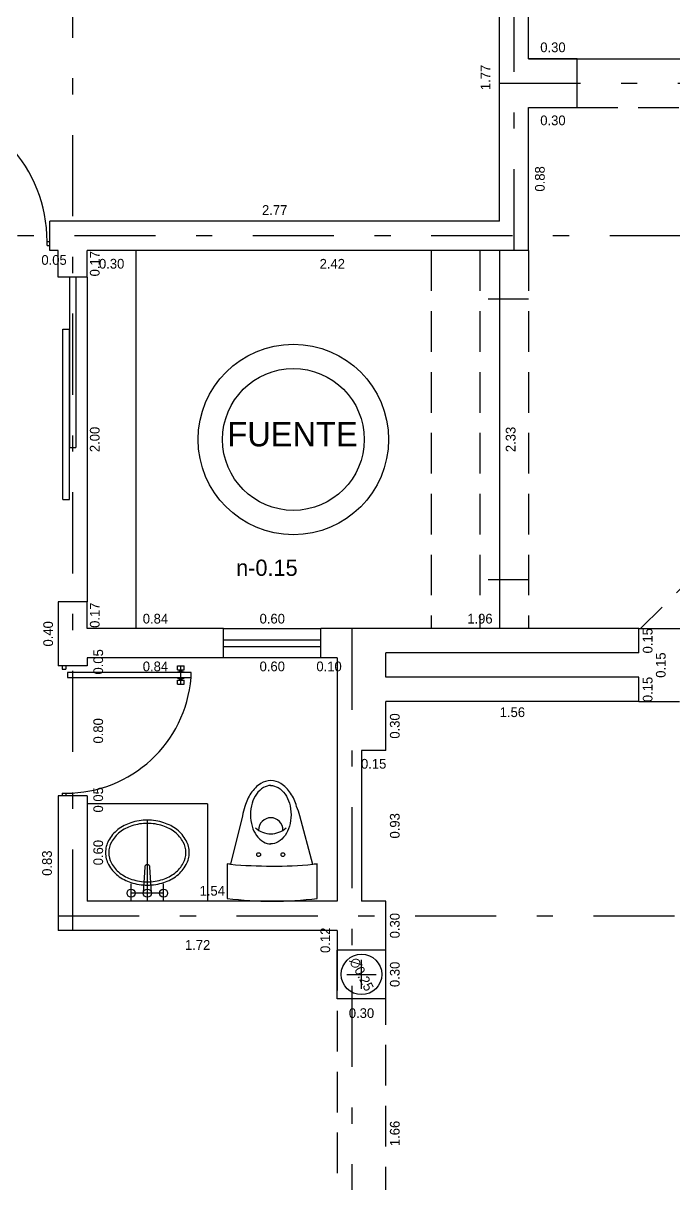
# Model space of a CAD drawing. Extents: x 12 to 127, y -37 to 29.
# Drawn here: x 44.63 to 48.64, y 6.72 to 13.87 of the extents above; entities that cross this region are included whole.
import ezdxf
from ezdxf.enums import TextEntityAlignment as Align

# ---------------------------------------------------------------- set-up
doc = ezdxf.new("R2010")
doc.units = 0
doc.header["$PDMODE"] = 34
doc.linetypes.add('DASHDOT', pattern=[1, 0.5, -0.25, 0, -0.25])
doc.linetypes.add('HIDDEN', pattern=[0.375, 0.25, -0.125])
doc.layers.get('0').update_dxf_attribs({"linetype": 'CONTINUOUS'})
doc.layers.get('DEFPOINTS').update_dxf_attribs({"linetype": 'CONTINUOUS'})
for name, color, linetype in [('CINT', 7, 'CONTINUOUS'), ('DESNIVEL', 4, 'CONTINUOUS'), ('EJES', 10, 'DASHDOT'), ('M1', 2, 'CONTINUOUS'), ('MBAJOS', 4, 'CONTINUOUS'), ('MUROS', 6, 'CONTINUOUS'), ('NIVELES', 7, 'CONTINUOUS'), ('PROY', 3, 'HIDDEN'), ('PTAS', 33, 'CONTINUOUS'), ('TEXTOS', 7, 'CONTINUOUS'), ('VEN', 4, 'CONTINUOUS')]:
    doc.layers.add(name, color=color, linetype=linetype)
doc.styles.add('STYLE1', font='ZURCHBXC.TTF')
doc.dimstyles.new('CINT', dxfattribs={"dimtxt": 0.08, "dimasz": 0.02, "dimexe": 0.05, "dimexo": 0.2, "dimgap": 0.02, "dimtad": 0, "dimtih": 1, "dimtoh": 1, "dimzin": 0, "dimtxsty": 'STANDARD', "dimblk": 'COT', "dimcen": 0.09, "dimazin": 3, "dimtfac": 1, "dimtix": 1, "dimtofl": 0, "dimtmove": 0, "dimatfit": 3, "dimtolj": 1, "dimtzin": 0})

# ---------------------------------------------------------------- blocks, each defined once
blk = doc.blocks.new('INOALA')
blk.add_lwpolyline([(0.2775, -0.2303), (0.2775, -0.0183, 0.066075), (-0.2775, -0.0183), (-0.2775, -0.2303, -0.002369), (-0.2506, -0.2278), (-0.1696, -0.5257, 0.038063), (-0.1499, -0.585, 0.079458), (-0.113, -0.6663, 0.107139), (-0.0523, -0.7254, 0.144759), (0.0083, -0.7433, 0.140676), (0.0708, -0.7254, 0.107139), (0.1314, -0.6663, 0.079458), (0.1684, -0.585, 0.038834), (0.1836, -0.5257), (0.2574, -0.2284, -0.001772)], format="xyb", close=True)
for points in [[(0.0102, -0.7133, -0.134638), (-0.0354, -0.7008, -0.10686), (-0.0787, -0.6606, -0.082196), (-0.1054, -0.6047, -0.070515), (-0.1155, -0.5333, -0.070515), (-0.1054, -0.462, -0.082196), (-0.0787, -0.4061, -0.10686), (-0.0354, -0.3658, -0.134638), (0.0102, -0.3533, -0.134638)], [(0.0083, -0.7133, 0.134638), (0.0538, -0.7008, 0.10686), (0.0972, -0.6606, 0.082196), (0.1239, -0.6047, 0.070515), (0.134, -0.5333, 0.070515), (0.1239, -0.462, 0.082196), (0.0972, -0.4061, 0.10686), (0.0538, -0.3658, 0.134638), (0.0083, -0.3533, 0.134638)]]:
    blk.add_lwpolyline(points, format="xyb")
for centre in [(-0.0656, -0.2875), (0.0841, -0.2875)]:
    blk.add_circle(centre, 0.0115)
for centre, radius, start, end in [((0, -3.0705), 2.8537, 84.82562, 95.03736), ((0.0083, -0.5503), 0.1345, 89.18445, 133.90186), ((0.0102, -0.5503), 0.1345, 46.09814, 90.81555), ((0.0092, -0.4398), 0.0748, 178.47615, 270.73176), ((0.0092, -0.4398), 0.0748, 269.26824, 1.52385)]:
    blk.add_arc(centre, radius, start, end)
blk = doc.blocks.new('LAVABO')
at = {"color": 1}
for p, q in [((0, 0), (0, 0.5)), ((-0.1, 0), (-0.1, 0.1074)), ((0.1, 0), (0.1, 0.1074)), ((0.1, 0.05), (-0.1, 0.05))]:
    blk.add_line(p, q, dxfattribs=at)
for p, q in [((-0.016, 0.2109), (-0.025, 0.0514)), ((0.025, 0.0514), (0.016, 0.2109))]:
    blk.add_line(p, q)
for points in [[(-0.2579, 0.3, 0.123283), (-0.2395, 0.2262, 0.105543), (-0.1824, 0.1586, 0.087415), (-0.1014, 0.1159, 0.077845), (0, 0.1, 0.077845), (0.1014, 0.1159, 0.087415), (0.1824, 0.1586, 0.105543), (0.2395, 0.2262, 0.123283), (0.258, 0.3, 0.123283), (0.2395, 0.3738, 0.105543), (0.1824, 0.4414, 0.087415), (0.1014, 0.4841, 0.077845), (0, 0.5, 0.077845), (-0.1014, 0.4841, 0.087415), (-0.1824, 0.4414, 0.105543), (-0.2395, 0.3738, 0.123283)], [(-0.2379, 0.3, 0.123283), (-0.2218, 0.2356, 0.105543), (-0.1701, 0.1744, 0.087415), (-0.0953, 0.1349, 0.077845), (0, 0.12, 0.077845), (0.0953, 0.1349, 0.087415), (0.1701, 0.1744, 0.105543), (0.2218, 0.2356, 0.123283), (0.238, 0.3, 0.123283), (0.2218, 0.3644, 0.105543), (0.1701, 0.4256, 0.087415), (0.0953, 0.4651, 0.077845), (0, 0.48, 0.077845), (-0.0953, 0.4651, 0.087415), (-0.1701, 0.4256, 0.105543), (-0.2218, 0.3644, 0.123283)]]:
    blk.add_lwpolyline(points, format="xyb", close=True)
for centre in [(-0.1, 0.05), (0, 0.05), (0.1, 0.05)]:
    blk.add_circle(centre, 0.025)
blk.add_arc((0, 0.21), 0.016, 3.21694, 176.78306)
blk = doc.blocks.new('PD')
for p, q in [((0, 0.92), (0, 0.97)), ((0.03, 0.97), (0, 0.97)), ((0.03, 0.92), (0.03, 0.97)), ((0.045, 0.955), (0.03, 0.955)), ((0.045, 0.92), (0.045, 0.97)), ((0.05, 0.97), (0.045, 0.97)), ((0.05, 1.025), (0.05, 0.0717)), ((0.09, 1.025), (0.05, 1.025)), ((0.09, 0.0717), (0.09, 1.025)), ((0.095, 0.97), (0.09, 0.97)), ((0.095, 0.92), (0.095, 0.97)), ((0.11, 0.955), (0.095, 0.955)), ((0.11, 0.92), (0.11, 0.97)), ((0.14, 0.97), (0.11, 0.97)), ((0.14, 0.92), (0.14, 0.97)), ((0.14, 0.945), (0, 0.945)), ((0.03, 0.92), (0, 0.92)), ((0.045, 0.935), (0.03, 0.935)), ((0.05, 0.92), (0.045, 0.92)), ((0.095, 0.92), (0.09, 0.92)), ((0.11, 0.935), (0.095, 0.935)), ((0.14, 0.92), (0.11, 0.92)), ((0, 0.0595), (0.0248, 0.0595)), ((0, 0.0322), (0.0248, 0.0322)), ((0.0248, 0.0322), (0.0248, 0.0595)), ((0.05, 0.0717), (0.09, 0.0717)), ((0.98, 0.0595), (1, 0.0595)), ((0.98, 0.0322), (0.98, 0.0595)), ((0.98, 0.0322), (1, 0.0322))]:
    blk.add_line(p, q)
blk.add_arc((0.0139, 0.061), 0.9661, 359.90671, 85.48134)
blk = doc.blocks.new('*D217')
at = {"layer": 'DEFPOINTS', "color": 0, "linetype": 'BYBLOCK'}
for p in [(46.8665, 7.8604), (46.9221, 7.8604), (46.8665, 6.2004)]:
    blk.add_point(p, dxfattribs=at)
at = {"color": 0, "linetype": 'BYBLOCK', "insert": (46.9221, 7.0304), "char_height": 0.06, "attachment_point": 5, "rotation": 90}
blk.add_mtext('\\A1;1.66', dxfattribs=at)
blk = doc.blocks.new('_NONE')
at = {"color": 0, "linetype": 'BYBLOCK'}
blk.add_circle((0, 0), 0.25, dxfattribs=at)
blk = doc.blocks.new('COT')
blk.add_circle((0, 0), 1)
blk = doc.blocks.new('*D218')
at = {"layer": 'DEFPOINTS', "color": 0, "linetype": 'BYBLOCK'}
for p in [(46.8665, 8.1604), (46.9221, 8.1604), (46.8665, 7.8604)]:
    blk.add_point(p, dxfattribs=at)
at = {"color": 0, "linetype": 'BYBLOCK', "insert": (46.9221, 8.0104), "char_height": 0.06, "attachment_point": 5, "rotation": 90}
blk.add_mtext('\\A1;0.30', dxfattribs=at)
blk = doc.blocks.new('*D219')
at = {"layer": 'DEFPOINTS', "color": 0, "linetype": 'BYBLOCK'}
for p in [(46.8665, 8.4604), (46.9221, 8.4604), (46.8665, 8.1604)]:
    blk.add_point(p, dxfattribs=at)
at = {"color": 0, "linetype": 'BYBLOCK', "insert": (46.9221, 8.3104), "char_height": 0.06, "attachment_point": 5, "rotation": 90}
blk.add_mtext('\\A1;0.30', dxfattribs=at)
blk = doc.blocks.new('*D220')
at = {"layer": 'DEFPOINTS', "color": 0, "linetype": 'BYBLOCK'}
for p in [(46.8665, 9.3904), (46.9221, 9.3904), (46.8665, 8.4604)]:
    blk.add_point(p, dxfattribs=at)
at = {"color": 0, "linetype": 'BYBLOCK', "insert": (46.9221, 8.9254), "char_height": 0.06, "attachment_point": 5, "rotation": 90}
blk.add_mtext('\\A1;0.93', dxfattribs=at)
blk = doc.blocks.new('*D221')
at = {"layer": 'DEFPOINTS', "color": 0, "linetype": 'BYBLOCK'}
for p in [(46.8665, 9.6904), (46.9221, 9.6904), (46.8665, 9.3904)]:
    blk.add_point(p, dxfattribs=at)
at = {"color": 0, "linetype": 'BYBLOCK', "insert": (46.9221, 9.5404), "char_height": 0.06, "attachment_point": 5, "rotation": 90}
blk.add_mtext('\\A1;0.30', dxfattribs=at)
blk = doc.blocks.new('*D222')
at = {"layer": 'DEFPOINTS', "color": 0, "linetype": 'BYBLOCK'}
for p in [(46.7165, 9.3904), (46.8665, 9.3904), (46.8665, 9.3071)]:
    blk.add_point(p, dxfattribs=at)
at = {"color": 0, "linetype": 'BYBLOCK', "insert": (46.7915, 9.3071), "char_height": 0.06, "attachment_point": 5}
blk.add_mtext('\\A1;0.15', dxfattribs=at)
blk = doc.blocks.new('*D223')
at = {"layer": 'DEFPOINTS', "color": 0, "linetype": 'BYBLOCK'}
for p in [(46.5665, 7.8604), (46.8665, 7.8604), (46.8665, 7.7712)]:
    blk.add_point(p, dxfattribs=at)
at = {"color": 0, "linetype": 'BYBLOCK', "insert": (46.7165, 7.7712), "char_height": 0.06, "attachment_point": 5}
blk.add_mtext('\\A1;0.30', dxfattribs=at)
blk = doc.blocks.new('*D224')
at = {"layer": 'DEFPOINTS', "color": 0, "linetype": 'BYBLOCK'}
for p in [(44.8465, 8.2804), (46.5665, 8.2804), (44.8465, 8.1915)]:
    blk.add_point(p, dxfattribs=at)
at = {"color": 0, "linetype": 'BYBLOCK', "insert": (45.7065, 8.1915), "char_height": 0.06, "attachment_point": 5}
blk.add_mtext('\\A1;1.72', dxfattribs=at)
blk = doc.blocks.new('*D225')
at = {"layer": 'DEFPOINTS', "color": 0, "linetype": 'BYBLOCK'}
for p in [(44.7786, 9.1104), (44.8465, 9.1104), (44.8465, 8.2804)]:
    blk.add_point(p, dxfattribs=at)
at = {"color": 0, "linetype": 'BYBLOCK', "insert": (44.7786, 8.6954), "char_height": 0.06, "attachment_point": 5, "rotation": 90}
blk.add_mtext('\\A1;0.83', dxfattribs=at)
blk = doc.blocks.new('*D226')
at = {"layer": 'DEFPOINTS', "color": 0, "linetype": 'BYBLOCK'}
for p in [(45.0265, 9.0604), (45.0941, 9.0604), (45.0265, 8.4604)]:
    blk.add_point(p, dxfattribs=at)
at = {"color": 0, "linetype": 'BYBLOCK', "insert": (45.0941, 8.7604), "char_height": 0.06, "attachment_point": 5, "rotation": 90}
blk.add_mtext('\\A1;0.60', dxfattribs=at)
blk = doc.blocks.new('*D227')
at = {"layer": 'DEFPOINTS', "color": 0, "linetype": 'BYBLOCK'}
for p in [(46.4937, 8.2804), (46.5665, 8.2804), (46.5665, 8.1604)]:
    blk.add_point(p, dxfattribs=at)
at = {"color": 0, "linetype": 'BYBLOCK', "insert": (46.4937, 8.2204), "char_height": 0.06, "attachment_point": 5, "rotation": 90}
blk.add_mtext('\\A1;0.12', dxfattribs=at)
blk = doc.blocks.new('*D228')
at = {"layer": 'DEFPOINTS', "color": 0, "linetype": 'BYBLOCK'}
for p in [(46.8665, 9.6904), (48.4265, 9.6904), (48.4265, 9.6249)]:
    blk.add_point(p, dxfattribs=at)
at = {"color": 0, "linetype": 'BYBLOCK', "insert": (47.6465, 9.6249), "char_height": 0.06, "attachment_point": 5}
blk.add_mtext('\\A1;1.56', dxfattribs=at)
blk = doc.blocks.new('*D229')
at = {"layer": 'DEFPOINTS', "color": 0, "linetype": 'BYBLOCK'}
for p in [(48.4265, 9.6904), (51.2265, 9.6904), (51.2265, 9.6249)]:
    blk.add_point(p, dxfattribs=at)
at = {"color": 0, "linetype": 'BYBLOCK', "insert": (49.8265, 9.6249), "char_height": 0.06, "attachment_point": 5}
blk.add_mtext('\\A1;2.80', dxfattribs=at)
blk = doc.blocks.new('*D230')
at = {"layer": 'DEFPOINTS', "color": 0, "linetype": 'BYBLOCK'}
for p in [(48.3265, 9.8404), (48.3806, 9.8404), (48.3265, 9.6904)]:
    blk.add_point(p, dxfattribs=at)
at = {"color": 0, "linetype": 'BYBLOCK', "insert": (48.3806, 9.7654), "char_height": 0.06, "attachment_point": 5, "rotation": 90}
blk.add_mtext('\\A1;0.15', dxfattribs=at)
blk = doc.blocks.new('*D231')
at = {"layer": 'DEFPOINTS', "color": 0, "linetype": 'BYBLOCK'}
for p in [(48.3806, 9.9904), (48.3806, 9.9904), (48.3265, 9.8404)]:
    blk.add_point(p, dxfattribs=at)
at = {"color": 0, "linetype": 'BYBLOCK', "insert": (48.3806, 9.9154), "char_height": 0.06, "attachment_point": 5, "rotation": 90}
blk.add_mtext('\\A1;0.15', dxfattribs=at)
blk = doc.blocks.new('*D232')
at = {"layer": 'DEFPOINTS', "color": 0, "linetype": 'BYBLOCK'}
for p in [(48.3545, 10.1404), (48.3806, 10.1404), (48.3806, 9.9904)]:
    blk.add_point(p, dxfattribs=at)
at = {"color": 0, "linetype": 'BYBLOCK', "insert": (48.3806, 10.0654), "char_height": 0.06, "attachment_point": 5, "rotation": 90}
blk.add_mtext('\\A1;0.15', dxfattribs=at)
blk = doc.blocks.new('*D255')
at = {"layer": 'DEFPOINTS', "color": 0, "linetype": 'BYBLOCK'}
for p in [(48.0465, 13.7205), (48.0465, 13.6504), (51.3465, 13.6504)]:
    blk.add_point(p, dxfattribs=at)
at = {"color": 0, "linetype": 'BYBLOCK', "insert": (49.6965, 13.7205), "char_height": 0.06, "attachment_point": 5}
blk.add_mtext('\\A1;3.30', dxfattribs=at)
blk = doc.blocks.new('*D256')
at = {"layer": 'DEFPOINTS', "color": 0, "linetype": 'BYBLOCK'}
for p in [(47.7465, 13.7205), (47.7465, 13.6504), (48.0465, 13.6504)]:
    blk.add_point(p, dxfattribs=at)
at = {"color": 0, "linetype": 'BYBLOCK', "insert": (47.8965, 13.7205), "char_height": 0.06, "attachment_point": 5}
blk.add_mtext('\\A1;0.30', dxfattribs=at)
blk = doc.blocks.new('*D261')
at = {"layer": 'DEFPOINTS', "color": 0, "linetype": 'BYBLOCK'}
for p in [(47.7465, 12.4704), (47.8163, 12.4704), (47.7465, 10.1404)]:
    blk.add_point(p, dxfattribs=at)
at = {"color": 0, "linetype": 'BYBLOCK', "insert": (47.8163, 11.3054), "char_height": 0.06, "attachment_point": 5, "rotation": 90}
blk.add_mtext('\\A1;2.33', dxfattribs=at)
blk = doc.blocks.new('*D262')
at = {"layer": 'DEFPOINTS', "color": 0, "linetype": 'BYBLOCK'}
for p in [(47.7465, 13.3504), (47.8163, 13.3504), (47.7465, 12.4704)]:
    blk.add_point(p, dxfattribs=at)
at = {"color": 0, "linetype": 'BYBLOCK', "insert": (47.8163, 12.9104), "char_height": 0.06, "attachment_point": 5, "rotation": 90}
blk.add_mtext('\\A1;0.88', dxfattribs=at)
blk = doc.blocks.new('*D263')
at = {"layer": 'DEFPOINTS', "color": 0, "linetype": 'BYBLOCK'}
for p in [(47.7465, 13.3504), (48.0465, 13.3504), (48.0465, 13.2705)]:
    blk.add_point(p, dxfattribs=at)
at = {"color": 0, "linetype": 'BYBLOCK', "insert": (47.8965, 13.2705), "char_height": 0.06, "attachment_point": 5}
blk.add_mtext('\\A1;0.30', dxfattribs=at)
blk = doc.blocks.new('*D264')
at = {"layer": 'DEFPOINTS', "color": 0, "linetype": 'BYBLOCK'}
for p in [(45.0265, 12.4704), (45.3265, 12.4704), (45.3265, 12.3874)]:
    blk.add_point(p, dxfattribs=at)
at = {"color": 0, "linetype": 'BYBLOCK', "insert": (45.1765, 12.3874), "char_height": 0.06, "attachment_point": 5}
blk.add_mtext('\\A1;0.30', dxfattribs=at)
blk = doc.blocks.new('*D265')
at = {"layer": 'DEFPOINTS', "color": 0, "linetype": 'BYBLOCK'}
for p in [(45.3265, 12.4704), (47.7465, 12.4704), (47.7465, 12.3874)]:
    blk.add_point(p, dxfattribs=at)
at = {"color": 0, "linetype": 'BYBLOCK', "insert": (46.5365, 12.3874), "char_height": 0.06, "attachment_point": 5}
blk.add_mtext('\\A1;2.42', dxfattribs=at)
blk = doc.blocks.new('*D266')
at = {"layer": 'DEFPOINTS', "color": 0, "linetype": 'BYBLOCK'}
for p in [(45.0265, 12.4704), (45.0265, 12.3054), (45.0727, 12.3054)]:
    blk.add_point(p, dxfattribs=at)
at = {"color": 0, "linetype": 'BYBLOCK', "insert": (45.0727, 12.3879), "char_height": 0.06, "attachment_point": 5, "rotation": 90}
blk.add_mtext('\\A1;0.17', dxfattribs=at)
blk = doc.blocks.new('*D267')
at = {"layer": 'DEFPOINTS', "color": 0, "linetype": 'BYBLOCK'}
for p in [(45.0265, 12.3054), (45.0265, 10.3054), (45.0727, 10.3054)]:
    blk.add_point(p, dxfattribs=at)
at = {"color": 0, "linetype": 'BYBLOCK', "insert": (45.0727, 11.3054), "char_height": 0.06, "attachment_point": 5, "rotation": 90}
blk.add_mtext('\\A1;2.00', dxfattribs=at)
blk = doc.blocks.new('*D268')
at = {"layer": 'DEFPOINTS', "color": 0, "linetype": 'BYBLOCK'}
for p in [(45.0265, 10.3054), (45.0265, 10.1404), (45.0727, 10.1404)]:
    blk.add_point(p, dxfattribs=at)
at = {"color": 0, "linetype": 'BYBLOCK', "insert": (45.0727, 10.2229), "char_height": 0.06, "attachment_point": 5, "rotation": 90}
blk.add_mtext('\\A1;0.17', dxfattribs=at)
blk = doc.blocks.new('*D269')
at = {"layer": 'DEFPOINTS', "color": 0, "linetype": 'BYBLOCK'}
for p in [(45.8665, 10.2011), (45.0265, 10.1404), (45.8665, 10.1404)]:
    blk.add_point(p, dxfattribs=at)
at = {"color": 0, "linetype": 'BYBLOCK', "insert": (45.4465, 10.2011), "char_height": 0.06, "attachment_point": 5}
blk.add_mtext('\\A1;0.84', dxfattribs=at)
blk = doc.blocks.new('*D270')
at = {"layer": 'DEFPOINTS', "color": 0, "linetype": 'BYBLOCK'}
for p in [(46.4665, 10.2011), (45.8665, 10.1404), (46.4665, 10.1404)]:
    blk.add_point(p, dxfattribs=at)
at = {"color": 0, "linetype": 'BYBLOCK', "insert": (46.1665, 10.2011), "char_height": 0.06, "attachment_point": 5}
blk.add_mtext('\\A1;0.60', dxfattribs=at)
blk = doc.blocks.new('*D271')
at = {"layer": 'DEFPOINTS', "color": 0, "linetype": 'BYBLOCK'}
for p in [(48.4265, 10.2011), (46.4665, 10.1404), (48.4265, 10.1404)]:
    blk.add_point(p, dxfattribs=at)
at = {"color": 0, "linetype": 'BYBLOCK', "insert": (47.4465, 10.2011), "char_height": 0.06, "attachment_point": 5}
blk.add_mtext('\\A1;1.96', dxfattribs=at)
blk = doc.blocks.new('*D272')
at = {"layer": 'DEFPOINTS', "color": 0, "linetype": 'BYBLOCK'}
for p in [(46.4665, 9.9604), (46.5665, 9.9604), (46.4665, 9.907)]:
    blk.add_point(p, dxfattribs=at)
at = {"color": 0, "linetype": 'BYBLOCK', "insert": (46.5165, 9.907), "char_height": 0.06, "attachment_point": 5}
blk.add_mtext('\\A1;0.10', dxfattribs=at)
blk = doc.blocks.new('*D273')
at = {"layer": 'DEFPOINTS', "color": 0, "linetype": 'BYBLOCK'}
for p in [(45.8665, 9.9604), (46.4665, 9.9604), (45.8665, 9.907)]:
    blk.add_point(p, dxfattribs=at)
at = {"color": 0, "linetype": 'BYBLOCK', "insert": (46.1665, 9.907), "char_height": 0.06, "attachment_point": 5}
blk.add_mtext('\\A1;0.60', dxfattribs=at)
blk = doc.blocks.new('*D274')
at = {"layer": 'DEFPOINTS', "color": 0, "linetype": 'BYBLOCK'}
for p in [(45.0265, 9.9604), (45.8665, 9.9604), (45.0265, 9.907)]:
    blk.add_point(p, dxfattribs=at)
at = {"color": 0, "linetype": 'BYBLOCK', "insert": (45.4465, 9.907), "char_height": 0.06, "attachment_point": 5}
blk.add_mtext('\\A1;0.84', dxfattribs=at)
blk = doc.blocks.new('*D275')
at = {"layer": 'DEFPOINTS', "color": 0, "linetype": 'BYBLOCK'}
for p in [(45.0265, 9.9104), (45.0941, 9.9104), (45.0265, 9.1104)]:
    blk.add_point(p, dxfattribs=at)
at = {"color": 0, "linetype": 'BYBLOCK', "insert": (45.0941, 9.5104), "char_height": 0.06, "attachment_point": 5, "rotation": 90}
blk.add_mtext('\\A1;0.80', dxfattribs=at)
blk = doc.blocks.new('*D276')
at = {"layer": 'DEFPOINTS', "color": 0, "linetype": 'BYBLOCK'}
for p in [(45.0265, 9.9604), (45.0941, 9.9604), (45.0265, 9.9104)]:
    blk.add_point(p, dxfattribs=at)
at = {"color": 0, "linetype": 'BYBLOCK', "insert": (45.0941, 9.9354), "char_height": 0.06, "attachment_point": 5, "rotation": 90}
blk.add_mtext('\\A1;0.05', dxfattribs=at)
blk = doc.blocks.new('*D277')
at = {"layer": 'DEFPOINTS', "color": 0, "linetype": 'BYBLOCK'}
for p in [(44.7854, 10.3054), (44.8465, 10.3054), (44.8465, 9.9104)]:
    blk.add_point(p, dxfattribs=at)
at = {"color": 0, "linetype": 'BYBLOCK', "insert": (44.7854, 10.1079), "char_height": 0.06, "attachment_point": 5, "rotation": 90}
blk.add_mtext('\\A1;0.40', dxfattribs=at)
blk = doc.blocks.new('*D278')
at = {"layer": 'DEFPOINTS', "color": 0, "linetype": 'BYBLOCK'}
for p in [(44.7965, 12.4704), (44.8465, 12.4704), (44.7965, 12.4107)]:
    blk.add_point(p, dxfattribs=at)
at = {"color": 0, "linetype": 'BYBLOCK', "insert": (44.8215, 12.4107), "char_height": 0.06, "attachment_point": 5}
blk.add_mtext('\\A1;0.05', dxfattribs=at)
blk = doc.blocks.new('*D279')
at = {"layer": 'DEFPOINTS', "color": 0, "linetype": 'BYBLOCK'}
for p in [(43.8965, 12.4704), (44.7965, 12.4704), (43.8965, 12.4107)]:
    blk.add_point(p, dxfattribs=at)
at = {"color": 0, "linetype": 'BYBLOCK', "insert": (44.3465, 12.4107), "char_height": 0.06, "attachment_point": 5}
blk.add_mtext('\\A1;0.90', dxfattribs=at)
blk = doc.blocks.new('*D352')
at = {"layer": 'DEFPOINTS', "color": 0, "linetype": 'BYBLOCK'}
for p in [(47.5665, 12.7187), (44.7965, 12.6504), (47.5665, 12.6504)]:
    blk.add_point(p, dxfattribs=at)
at = {"color": 0, "linetype": 'BYBLOCK', "insert": (46.1815, 12.7187), "char_height": 0.06, "attachment_point": 5}
blk.add_mtext('\\A1;2.77', dxfattribs=at)
blk = doc.blocks.new('*D353')
at = {"layer": 'DEFPOINTS', "color": 0, "linetype": 'BYBLOCK'}
for p in [(47.4802, 14.4204), (47.5665, 14.4204), (47.5665, 12.6504)]:
    blk.add_point(p, dxfattribs=at)
at = {"color": 0, "linetype": 'BYBLOCK', "insert": (47.4802, 13.5354), "char_height": 0.06, "attachment_point": 5, "rotation": 90}
blk.add_mtext('\\A1;1.77', dxfattribs=at)
blk = doc.blocks.new('*D379')
at = {"layer": 'DEFPOINTS', "color": 0, "linetype": 'BYBLOCK'}
for p in [(47.7465, 14.4204), (47.828, 14.4204), (47.7465, 13.6504)]:
    blk.add_point(p, dxfattribs=at)
at = {"color": 0, "linetype": 'BYBLOCK', "insert": (47.828, 14.0354), "char_height": 0.06, "attachment_point": 5, "rotation": 90}
blk.add_mtext('\\A1;0.77', dxfattribs=at)
blk = doc.blocks.new('*D405')
at = {"layer": 'DEFPOINTS', "color": 0, "linetype": 'BYBLOCK'}
for p in [(45.0265, 8.5247), (45.0265, 8.4604), (46.5665, 8.4604)]:
    blk.add_point(p, dxfattribs=at)
at = {"color": 0, "linetype": 'BYBLOCK', "insert": (45.7965, 8.5247), "char_height": 0.06, "attachment_point": 5}
blk.add_mtext('\\A1;1.54', dxfattribs=at)
blk = doc.blocks.new('*D407')
at = {"color": 0, "linetype": 'BYBLOCK'}
for p, q in [((46.7165, 7.9204), (46.7165, 8.1004)), ((46.6265, 8.0104), (46.8065, 8.0104))]:
    blk.add_line(p, q, dxfattribs=at)
at = {"layer": 'DEFPOINTS', "color": 0, "linetype": 'BYBLOCK'}
for p in [(46.6593, 8.1216), (46.7736, 7.8992)]:
    blk.add_point(p, dxfattribs=at)
at = {"color": 0, "linetype": 'BYBLOCK', "insert": (46.7165, 8.0104), "char_height": 0.06, "attachment_point": 5, "rotation": 297.20713}
blk.add_mtext('\\A1;∅0.25', dxfattribs=at)
blk = doc.blocks.new('*D530')
at = {"layer": 'DEFPOINTS', "color": 0, "linetype": 'BYBLOCK'}
for p in [(45.0265, 9.1104), (45.0941, 9.1104), (45.0265, 9.0604)]:
    blk.add_point(p, dxfattribs=at)
at = {"color": 0, "linetype": 'BYBLOCK', "insert": (45.0941, 9.0854), "char_height": 0.06, "attachment_point": 5, "rotation": 90}
blk.add_mtext('\\A1;0.05', dxfattribs=at)

msp = doc.modelspace()

# ---------------------------------------------------------------- linework, layer by layer
at = {"layer": 'DESNIVEL'}
for p, q in [((48.0465, 13.6504), (51.3465, 13.6504)), ((45.3265, 12.4704), (45.3265, 10.1404)), ((47.5665, 12.4704), (47.5665, 10.1404)), ((45.0265, 12.3054), (45.0265, 10.3054)), ((48.4265, 10.1404), (51.2265, 10.1404))]:
    msp.add_line(p, q, dxfattribs=at)
at = {"layer": 'EJES'}
for p, q in [((44.9365, 8.2804), (44.9365, 18.1004)), ((47.6565, 12.4704), (47.6565, 18.1004)), ((47.5665, 13.5004), (54.2465, 13.5004)), ((54.2465, 12.5604), (37.2465, 12.5604)), ((46.6565, 10.1404), (46.6565, -0.8996)), ((44.8465, 8.3704), (54.2465, 8.3704))]:
    msp.add_line(p, q, dxfattribs=at)
at = {"layer": 'M1'}
for q in [(45.0265, 9.0604), (45.7665, 8.4604)]:
    msp.add_line((45.7665, 9.0604), q, dxfattribs=at)
at = {"layer": 'MBAJOS'}
for p, q in [((45.8665, 10.1404), (46.4665, 10.1404)), ((46.4665, 9.9604), (45.8665, 9.9604)), ((46.5665, 7.8604), (46.5665, 8.1604)), ((46.8665, 7.8604), (46.8665, 8.1604)), ((46.8665, 7.8604), (46.5665, 7.8604))]:
    msp.add_line(p, q, dxfattribs=at)
for radius in [0.5868, 0.4368]:
    msp.add_circle((46.2965, 11.3054), radius, dxfattribs=at)
at = {"layer": 'MUROS'}
for p, q in [((47.5665, 12.6504), (47.5665, 14.4204)), ((47.7465, 13.6504), (47.7465, 14.4204)), ((47.7465, 13.6504), (48.0465, 13.6504)), ((48.0465, 13.6504), (47.7465, 13.6504)), ((48.0465, 13.3504), (48.0465, 13.6504)), ((47.7465, 12.4704), (47.7465, 13.3504)), ((47.7465, 13.3504), (48.0465, 13.3504)), ((47.5665, 12.6504), (44.7965, 12.6504)), ((44.7965, 12.4704), (44.7965, 12.6504)), ((44.8465, 12.4704), (44.7965, 12.4704)), ((44.8465, 12.3054), (44.8465, 12.4704)), ((47.7465, 12.4704), (45.0265, 12.4704)), ((45.0265, 12.3054), (45.0265, 12.4704)), ((45.0265, 12.3054), (44.8465, 12.3054)), ((44.8465, 10.3054), (44.8465, 9.9104)), ((45.0265, 10.3054), (44.8465, 10.3054)), ((45.0265, 10.1404), (45.0265, 10.3054)), ((45.8665, 10.1404), (45.0265, 10.1404)), ((45.8665, 9.9604), (45.8665, 10.1404)), ((48.4265, 10.1404), (46.4665, 10.1404)), ((46.4665, 9.9604), (46.4665, 10.1404)), ((48.4265, 9.9904), (48.4265, 10.1404)), ((45.0265, 9.9604), (45.0265, 9.9104)), ((45.8665, 9.9604), (45.0265, 9.9604)), ((46.5665, 9.9604), (46.4665, 9.9604)), ((46.5665, 9.9604), (46.5665, 8.4604)), ((48.4265, 9.9904), (46.8665, 9.9904)), ((46.8665, 9.8404), (46.8665, 9.9904)), ((45.0265, 9.9104), (44.8465, 9.9104)), ((48.4265, 9.8404), (46.8665, 9.8404)), ((48.4265, 9.6904), (48.4265, 9.8404)), ((48.4265, 9.6904), (46.8665, 9.6904)), ((46.8665, 9.3904), (46.8665, 9.6904)), ((46.7165, 9.3904), (46.7165, 8.4604)), ((46.8665, 9.3904), (46.7165, 9.3904)), ((45.0265, 9.1104), (44.8465, 9.1104)), ((44.8465, 9.1104), (44.8465, 8.2804)), ((45.0265, 9.1104), (45.0265, 8.4604)), ((46.5665, 8.4604), (45.0265, 8.4604)), ((46.8665, 8.4604), (46.7165, 8.4604)), ((46.8665, 8.1604), (46.8665, 8.4604)), ((46.5665, 8.2804), (44.8465, 8.2804)), ((46.5665, 8.2804), (46.5665, 8.1604)), ((46.8665, 8.1604), (46.5665, 8.1604))]:
    msp.add_line(p, q, dxfattribs=at)
msp.add_circle((46.7165, 8.0104), 0.125, dxfattribs=at)
at = {"layer": 'PROY'}
for p, q in [((52.5465, 14.2504), (48.4365, 10.1404)), ((48.0465, 13.3504), (51.3465, 13.3504)), ((47.1465, 12.4704), (47.1465, 10.1404)), ((47.4465, 12.4704), (47.4465, 10.1404)), ((47.7465, 12.4704), (47.7465, 10.1404)), ((47.7465, 12.1704), (47.4465, 12.1704)), ((47.7465, 10.4404), (47.4465, 10.4404)), ((48.4265, 9.6904), (51.2265, 9.6904)), ((46.5665, 8.1604), (46.5665, 6.2004)), ((46.8665, 6.2004), (46.8665, 8.1604))]:
    msp.add_line(p, q, dxfattribs=at)
at = {"layer": 'VEN'}
for p, q in [((44.9165, 12.3054), (44.9165, 11.2554)), ((44.9565, 12.3054), (44.9565, 11.2554)), ((44.8765, 11.985), (44.9165, 11.985)), ((44.8765, 10.935), (44.8765, 11.985)), ((44.9165, 10.935), (44.9165, 11.985)), ((44.9165, 11.2554), (44.9565, 11.2554)), ((44.8765, 10.935), (44.9165, 10.935)), ((45.8665, 10.0704), (46.4665, 10.0704)), ((45.8665, 10.0304), (46.4665, 10.0304))]:
    msp.add_line(p, q, dxfattribs=at)

# ---------------------------------------------------------------- block references
at = {"layer": 'M1', "rotation": 180}
msp.add_blockref('INOALA', (46.1665, 8.4604), dxfattribs=at)
at = {"layer": 'M1'}
msp.add_blockref('LAVABO', (45.3965, 8.4604), dxfattribs=at)
at = {"layer": 'PTAS', "xscale": 0.9, "yscale": 0.9, "zscale": 0.9}
msp.add_blockref('PD', (43.8965, 12.4704), dxfattribs=at)
at = {"layer": 'PTAS', "xscale": 0.8, "yscale": 0.8, "zscale": 0.8, "rotation": 270}
msp.add_blockref('PD', (44.8465, 9.9104), dxfattribs=at)

# ---------------------------------------------------------------- texts
at = {"layer": 'NIVELES'}
msp.add_text('n-0.15', height=0.1, dxfattribs=at).set_placement((45.9436, 10.4651))
at = {"layer": 'TEXTOS', "style": 'STYLE1'}
msp.add_text('FUENTE', height=0.15, dxfattribs=at).set_placement((46.2912, 11.3369), align=Align.MIDDLE)

# ---------------------------------------------------------------- dimensions: what is measured, and where the dimension line sits
at = {"layer": 'CINT'}
for base, p1, p2, picture, middle in [((47.4802, 14.4204), (47.5665, 12.6504), (47.5665, 14.4204), '*D353', (47.4802, 13.5354)), ((47.828, 14.4204), (47.7465, 13.6504), (47.7465, 14.4204), '*D379', (47.828, 14.0354)), ((47.8163, 13.3504), (47.7465, 12.4704), (47.7465, 13.3504), '*D262', (47.8163, 12.9104)), ((45.0727275483, 12.305395544), (45.0264954674, 12.470395544), (45.0264954674, 12.305395544), '*D266', (45.0727275483, 12.387895544)), ((45.0727, 10.3054), (45.0265, 12.3054), (45.0265, 10.3054), '*D267', (45.0727, 11.3054)), ((44.7854246367, 10.305395544), (44.8464954674, 9.910395544), (44.8464954674, 10.305395544), '*D277', (44.7854246367, 10.107895544)), ((45.0727275483, 10.140395544), (45.0264954674, 10.305395544), (45.0264954674, 10.140395544), '*D268', (45.0727275483, 10.222895544)), ((45.0941, 9.9604), (45.0265, 9.9104), (45.0265, 9.9604), '*D276', (45.0941, 9.9354)), ((45.0941, 9.9104), (45.0265, 9.1104), (45.0265, 9.9104), '*D275', (45.0941, 9.5104)), ((46.9221, 9.6904), (46.8665, 9.3904), (46.8665, 9.6904), '*D221', (46.9221, 9.5404)), ((46.9221, 9.3904), (46.8665, 8.4604), (46.8665, 9.3904), '*D220', (46.9221, 8.9254)), ((45.0941, 9.1104), (45.0265, 9.0604), (45.0265, 9.1104), '*D530', (45.0941, 9.0854)), ((44.7786, 9.1104), (44.8465, 8.2804), (44.8465, 9.1104), '*D225', (44.7786, 8.6954)), ((45.0941, 9.0604), (45.0265, 8.4604), (45.0265, 9.0604), '*D226', (45.0941, 8.7604)), ((46.9221, 8.4604), (46.8665, 8.1604), (46.8665, 8.4604), '*D219', (46.9221, 8.3104)), ((46.4937, 8.2804), (46.5665, 8.1604), (46.5665, 8.2804), '*D227', (46.4937, 8.2204)), ((46.9221, 8.1604), (46.8665, 7.8604), (46.8665, 8.1604), '*D218', (46.9221, 8.0104)), ((46.9221, 7.8604), (46.8665, 6.2004), (46.8665, 7.8604), '*D217', (46.9221, 7.0304))]:
    dim = msp.add_linear_dim(base=base, p1=p1, p2=p2, angle=90, dimstyle='CINT', override={"dimtxt": 0.06, "dimtih": 0, "dimtoh": 0, "dimblk1": 'NONE', "dimblk2": 'NONE', "dimsah": 1, "dimse1": 1, "dimse2": 1, "dimsd1": 1, "dimsd2": 1}, dxfattribs=at)
    dim.commit()
    dim.dimension.update_dxf_attribs({"geometry": picture, "text_midpoint": middle})
for base, p1, p2, picture, middle in [((47.7465, 13.7205), (48.0465, 13.6504), (47.7465, 13.6504), '*D256', (47.8965, 13.7205)), ((48.0465, 13.7205), (51.3465, 13.6504), (48.0465, 13.6504), '*D255', (49.6965, 13.7205)), ((48.0465, 13.2705), (47.7465, 13.3504), (48.0465, 13.3504), '*D263', (47.8965, 13.2705)), ((47.5665, 12.7187), (44.7965, 12.6504), (47.5665, 12.6504), '*D352', (46.1815, 12.7187)), ((43.8965, 12.4107), (44.7965, 12.4704), (43.8965, 12.4704), '*D279', (44.3465, 12.4107)), ((44.7965, 12.4107), (44.8465, 12.4704), (44.7965, 12.4704), '*D278', (44.8215, 12.4107)), ((45.3265, 12.3874), (45.0265, 12.4704), (45.3265, 12.4704), '*D264', (45.1765, 12.3874)), ((47.7465, 12.3874), (45.3265, 12.4704), (47.7465, 12.4704), '*D265', (46.5365, 12.3874)), ((45.8665, 10.2011), (45.0265, 10.1404), (45.8665, 10.1404), '*D269', (45.4465, 10.2011)), ((46.4665, 10.2011), (45.8665, 10.1404), (46.4665, 10.1404), '*D270', (46.1665, 10.2011)), ((48.4265, 10.2011), (46.4665, 10.1404), (48.4265, 10.1404), '*D271', (47.4465, 10.2011)), ((45.0265, 9.907), (45.8665, 9.9604), (45.0265, 9.9604), '*D274', (45.4465, 9.907)), ((45.8665, 9.907), (46.4665, 9.9604), (45.8665, 9.9604), '*D273', (46.1665, 9.907)), ((46.4665, 9.907), (46.5665, 9.9604), (46.4665, 9.9604), '*D272', (46.5165, 9.907)), ((48.4265, 9.6249), (46.8665, 9.6904), (48.4265, 9.6904), '*D228', (47.6465, 9.6249)), ((51.2265, 9.6249), (48.4265, 9.6904), (51.2265, 9.6904), '*D229', (49.8265, 9.6249)), ((46.8665, 9.3071), (46.7165, 9.3904), (46.8665, 9.3904), '*D222', (46.7915, 9.3071)), ((45.0265, 8.5247), (46.5665, 8.4604), (45.0265, 8.4604), '*D405', (45.7965, 8.5247)), ((44.8465, 8.1915), (46.5665, 8.2804), (44.8465, 8.2804), '*D224', (45.7065, 8.1915)), ((46.8665, 7.7712), (46.5665, 7.8604), (46.8665, 7.8604), '*D223', (46.7165, 7.7712))]:
    dim = msp.add_linear_dim(base=base, p1=p1, p2=p2, dimstyle='CINT', override={"dimtxt": 0.06, "dimtih": 0, "dimtoh": 0, "dimblk1": 'NONE', "dimblk2": 'NONE', "dimsah": 1, "dimse1": 1, "dimse2": 1, "dimsd1": 1, "dimsd2": 1}, dxfattribs=at)
    dim.commit()
    dim.dimension.update_dxf_attribs({"geometry": picture, "text_midpoint": middle})
for base, p1, p2, picture, middle, set_off in [((47.6363, 12.4704), (47.5665, 10.1404), (47.5665, 12.4704), '*D261', (47.6363, 11.3054), (-0.18, 0)), ((48.4806, 10.1404), (48.4806, 9.9904), (48.4545, 10.1404), '*D232', (48.3806, 10.0654), (0.1, 0)), ((48.5615, 9.9904), (48.5074, 9.8404), (48.5615, 9.9904), '*D231', (48.4615, 9.9154), (0.1809, 0)), ((48.4806, 9.8404), (48.4265, 9.6904), (48.4265, 9.8404), '*D230', (48.3806, 9.7654), (0.1, 0))]:
    dim = msp.add_linear_dim(base=base, p1=p1, p2=p2, angle=90, dimstyle='CINT', override={"dimtxt": 0.06, "dimtih": 0, "dimtoh": 0, "dimblk1": 'NONE', "dimblk2": 'NONE', "dimsah": 1, "dimse1": 1, "dimse2": 1, "dimsd1": 1, "dimsd2": 1}, dxfattribs=at)
    dim.commit()
    dim.dimension.update_dxf_attribs({"geometry": picture, "text_midpoint": middle, "insert": set_off})
dim = msp.add_diameter_dim_2p(p1=(46.6593, 8.1216), p2=(46.7736, 7.8992), dimstyle='CINT', override={"dimtxt": 0.06, "dimtih": 0, "dimtoh": 0, "dimblk1": 'NONE', "dimblk2": 'NONE', "dimsah": 1, "dimse1": 1, "dimse2": 1, "dimsd1": 1, "dimsd2": 1}, dxfattribs=at)
dim.commit()
dim.dimension.update_dxf_attribs({"geometry": '*D407', "text_midpoint": (46.7165, 8.0104)})

doc.saveas('drawing.dxf')
